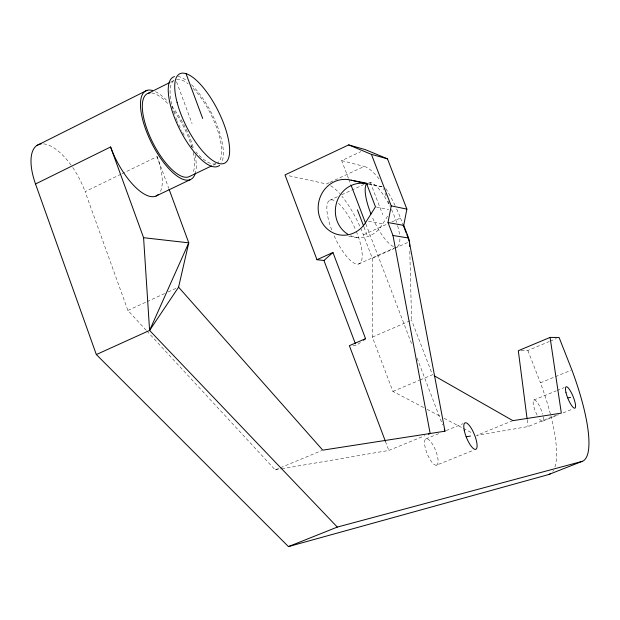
<?xml version="1.0" encoding="UTF-8"?>
<svg xmlns="http://www.w3.org/2000/svg" width="620" height="620" viewBox="0 0 620 620"><rect width="100%" height="100%" fill="white"/><g stroke="black" fill="none" stroke-linecap="round" stroke-linejoin="round"><path stroke-width="0.46" stroke-dasharray="3.1 2.33" d="M423.677 407.565L392.91 391.414L372.333 337.117L372.349 258.308L363.39 234.84A52.514 16.562 65.5 0 0 341.946 196.269M350.757 235.763A27.311 25.436 -80.3 0 0 382.765 223.812L388.399 214.892M360.46 342.418L356.089 345.619L352.253 345.658M170.725 82.065L174.158 80.352M146.212 330.282L127.883 310.434L85.095 191.681L121.148 174.127M122.008 173.708L157.108 156.627L168.764 188.387M213.218 165.129L215.799 163.889M348.471 178.389L341.674 160.626L360.871 151.629M329.142 182.753L326.507 183.977L286.897 175.321M330.018 182.342L364.211 166.416A52.902 15.508 65.5 0 1 379.161 179.072M329.608 200.353L338.241 196.362M341.69 194.765L364.118 184.396M127.883 310.434L146.235 302.01M147.111 301.607L164.595 293.586M168.09 291.981L176.832 287.967M363.39 234.84L387.539 223.905M391.848 221.952L400.474 218.046A52.902 15.508 65.5 0 0 396.405 208.351M358.5 264.035L396.591 246.985M372.349 258.308L393.979 248.628M394.847 248.24L408.689 242.048M372.333 337.117L411.564 320.145L409.774 250.271M392.91 391.414L419.283 380.316M420.159 379.944L432.466 374.767L411.564 320.145M521.164 350.649L527.837 350.502L549.258 341.55M550.149 341.178L556.396 338.567M146.863 330.987L275.179 469.906L279.581 468.077M280.465 467.713L321.873 450.523M550.374 413.974A102.998 27.373 67.4 0 0 540.47 382.819L570.997 370.279M281.805 468.767L388.841 450.43L424.878 435.659M425.785 438.929L439.991 433.117M446.206 430.575L463.078 423.669M533.774 400.032L556.148 390.902M557.039 390.53L564.2 387.608M512.918 420.654L476.671 435.372L528.085 426.56L557.729 414.594M542.461 421.243L558.612 414.726M563.092 412.92L572.965 408.936M436.403 465.194A14.19 4.526 68 0 0 432.698 444.532A14.19 4.526 68 0 0 424.909 446.168A14.19 4.526 68 0 0 436.403 465.194L473.812 450.104M275.179 469.906L280.86 468.929M348.789 236.282L357.151 237.53M368.489 221.294L382.765 223.812M368.481 184.186L382.594 186.899L383.617 189.573M376.418 207.01L388.647 209.459M368.218 183.551L382.594 186.899M341.674 160.626L364.211 166.416M427.095 409.355L440.774 416.532M444.191 418.329L472.393 433.132M527.837 350.502L540.47 382.819M400.474 218.046L402.829 224.169M384.981 193.13L386.694 197.571M388.058 201.128L389.763 205.577M370.365 182.458L382.718 214.667M348.812 179.273L350.85 184.605M365.839 223.929L412.277 345.542M417.097 358.166L442.579 424.878M363.963 226.951L367.048 235.05M385.438 441.401L388.841 450.43M176.545 81.809L192.084 123.69M527.225 419.841L528.085 426.56M43.625 143.887A48.623 21.173 62.3 0 1 72.261 166.819M72.749 167.532A48.623 21.173 62.3 0 1 85.095 191.681M155.542 91.698A49.67 18.538 63.1 0 1 168.276 102.044M171.856 106.237A49.67 18.538 63.1 0 1 193.556 148.645M195.06 154.884A49.67 18.538 63.1 0 1 195.316 173.282M157.108 156.627A49.329 19.39 62.8 0 1 159.898 192.471M151.683 92.977A46.484 17.345 63.1 0 1 169.128 105.028M173.864 110.91A46.484 17.345 63.1 0 1 191.766 146.948M193.138 152.319A46.484 17.345 63.1 0 1 192.556 173.445M215.83 163.773A46.733 16.694 63.2 0 1 195.912 151.916M192.797 148.11A46.733 16.694 63.2 0 1 189.666 143.84M184.21 135.168A46.733 16.694 63.2 0 1 181.451 130.084M180.157 127.511A46.733 16.694 63.2 0 1 177.374 121.404M177.01 120.52A46.733 16.694 63.2 0 1 175.297 116.165M174.631 114.305A46.733 16.694 63.2 0 1 171.918 105.23M171.694 104.292A46.733 16.694 63.2 0 1 174.274 80.22M176.599 79.329A46.733 16.694 63.2 0 1 188.038 83.778M193.107 88.358A46.733 16.694 63.2 0 1 217.891 131.208A46.733 16.694 63.2 0 1 217.419 163.068M177.824 76.423A49.933 17.84 63.2 0 1 187.325 81.096M191.487 84.723A49.933 17.84 63.2 0 1 217.279 126.069A49.933 17.84 63.2 0 1 221.479 162.952M550.831 415.725A102.998 27.373 67.4 0 1 554.753 467.464M553.528 470.2A102.998 27.373 67.4 0 1 552.808 471.347M385.81 188.573A52.902 15.508 65.5 0 1 395.188 205.739M330.662 185.721A52.514 16.562 65.5 0 1 339.69 193.626M399.877 238.855A35.255 10.338 65.6 0 1 395.134 247.039M393.468 246.543A35.255 10.338 65.6 0 1 372.07 216.62M368.853 182.35A35.255 10.338 65.6 0 1 389.926 206.22M391.499 209.475A35.255 10.338 65.6 0 1 397.42 225.076M397.645 225.866A35.255 10.338 65.6 0 1 399.683 235.871M356.298 231.415A35.007 11.036 65.4 0 1 358.166 264.104A35.007 11.036 65.4 0 1 333.816 235.065M331.716 229.927A35.007 11.036 65.4 0 1 336.327 201.686M338.419 203.337A35.007 11.036 65.4 0 1 355.609 229.764M543.205 416.694A11.486 2.961 67.7 0 1 539.113 418.454M537.098 415.067A11.486 2.961 67.7 0 1 534.115 399.892A11.486 2.961 67.7 0 1 542.655 414.23"/><path stroke-width="0.93" d="M428.397 434.217L430.156 433.496L392.979 235.492L388.004 222.541L391.228 205.879L371.419 154.365L348.688 144.91L285.014 174.91L316.975 259.71L323.958 260.485L332.948 252.495L365.56 338.675L363.374 340.279M169.097 189.302L188.759 242.838L178.583 287.169L322.757 450.151L444.989 431.195L408.596 238.01L403.729 225.37L406.875 209.118L387.485 158.836L365.234 149.583L348.688 144.91M96.332 354.555L149.591 330.429L188.759 242.838L143.584 237.7L110.585 146.971L35.526 183.993L96.332 354.555L288.447 546.592L548.646 474.556L582.017 461.42A103.625 25.575 67.4 0 0 571.865 369.923L559.077 337.451L550.079 337.412L518.312 350.711L527.101 418.88M582.017 461.42L337.319 527.077L149.591 330.429L178.583 287.169M36.743 145.56L147.041 90.334M148.444 93.209L169.872 82.491M211.505 165.951L189.17 176.661A46.484 17.345 63.1 0 1 151.172 139.306A46.484 17.345 63.1 0 1 149.986 92.93M156.1 196.013L190.557 179.506M316.975 259.71L332.948 252.495M365.56 338.675L349.37 345.681L385.438 441.401M288.447 546.592L337.319 527.077M466.17 436.79L470.471 436.054M567.68 397.831L570.539 397.474M392.979 235.492L408.596 238.01M388.004 222.541L403.729 225.37M351.044 180.18L366.42 183.133L375.48 206.824L366.591 220.96A27.985 25.978 -80.4 0 1 332.971 232.794A27.985 25.978 -80.4 0 1 319.788 198.214A27.985 25.978 -80.4 0 1 351.044 180.18L367.544 184.008A27.311 25.436 -80.3 0 0 337.373 200.415A27.311 25.436 -80.3 0 0 347.797 234.221M391.228 205.879L406.875 209.118M371.419 154.365L387.485 158.836M434.139 375.72L512.918 420.654L561.325 413.137L550.079 337.412M403.163 225.044L406.193 232.911M406.867 234.662L409.557 241.661L409.68 246.442M351.191 185.489L365.498 223.037M444.308 429.389L444.989 431.195M357.446 209.847L363.615 226.052M323.958 260.485L355.407 343.813M186.031 73.679L202.701 118.49M143.584 237.7L149.591 330.429M550.196 473.843A102.998 27.373 67.4 0 1 548.646 474.556M35.526 183.993A48.623 21.173 62.3 0 1 41.098 143.917M158.208 194.595A49.329 19.39 62.8 0 1 110.593 146.971M195.316 173.282A49.67 18.538 63.1 0 1 152.28 144.383A49.67 18.538 63.1 0 1 152.435 90.489M219.612 165.331A49.933 17.84 63.2 0 1 180.102 130.099A49.933 17.84 63.2 0 1 174.468 76.601M370.993 214.024A35.255 10.338 65.6 0 1 366.544 183.799M177.095 102.393A49.995 17.678 63.3 0 0 224.424 163.277A49.995 17.678 63.3 0 0 205.057 89.838A49.995 17.678 63.3 0 0 177.095 102.393M464.21 430.133A14.291 4.239 67.9 0 0 475.594 449.384A14.291 4.239 67.9 0 0 471.541 428.699A14.291 4.239 67.9 0 0 464.21 430.133M565.967 392.483A11.548 2.767 67.7 0 0 574.755 408.208A11.548 2.767 67.7 0 0 570.842 391.755A11.548 2.767 67.7 0 0 565.967 392.483"/></g></svg>
